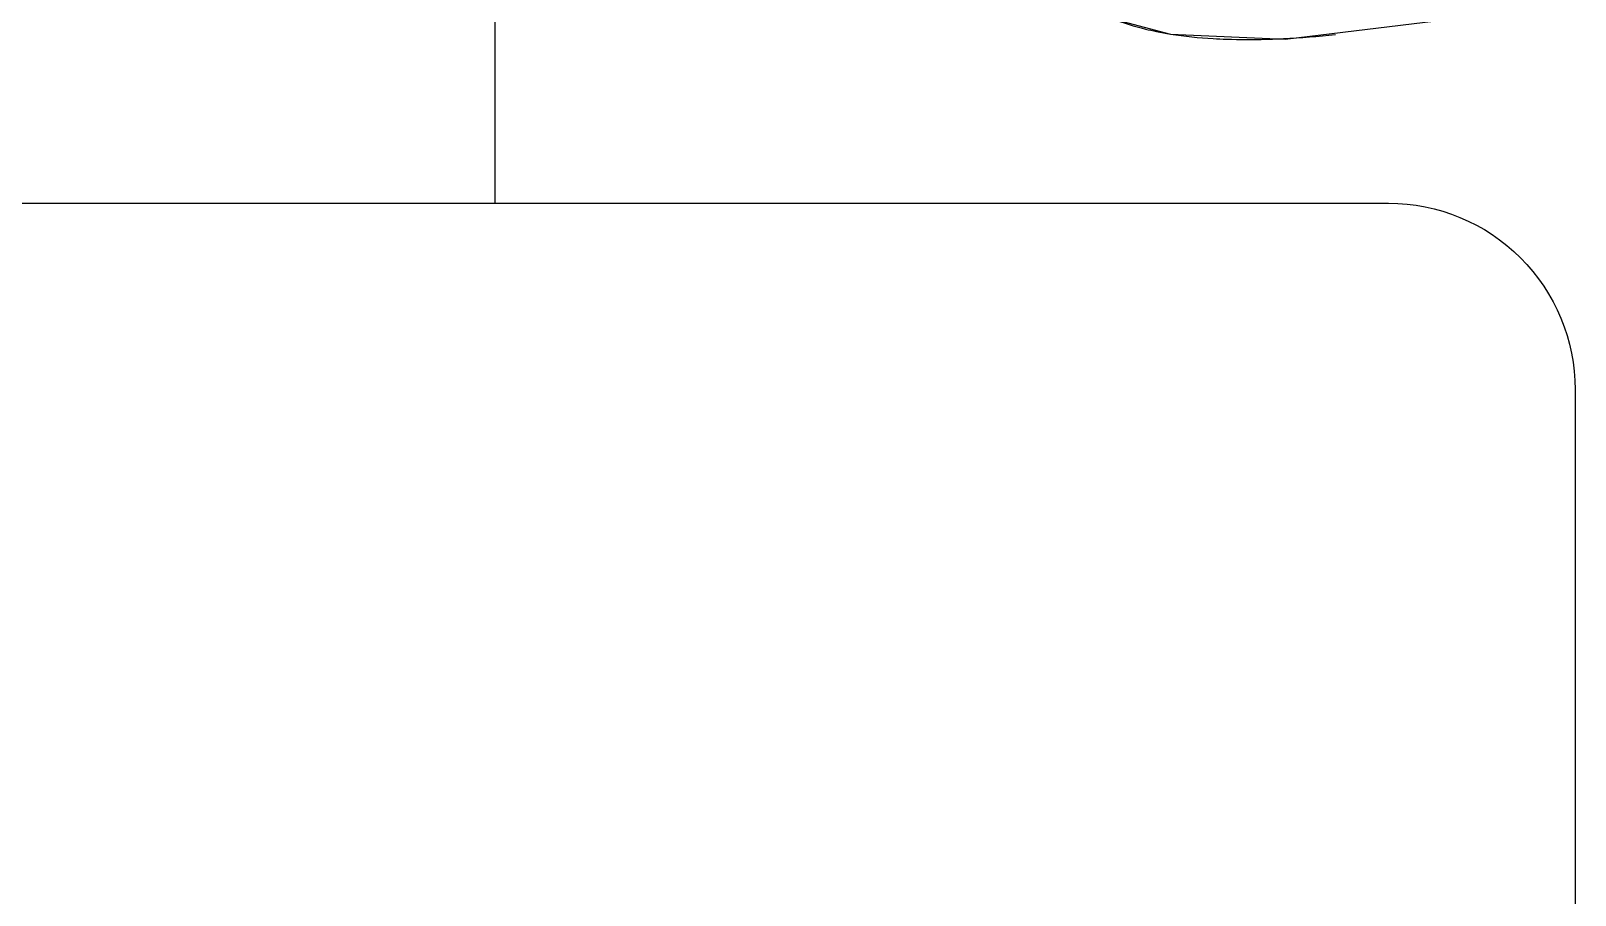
# Model space of a CAD drawing. Header units: millimetres. Extents: x 789 to 15176, y 607 to 3602.
# Drawn here: x 10894 to 11722, y 2115 to 2578 of the extents above; entities that cross this region are included whole.
import ezdxf

# ---------------------------------------------------------------- set-up
doc = ezdxf.new("R2010")
doc.units = ezdxf.units.MM
doc.layers.add('ASSEM_MEMBER_1', color=7, linetype='Continuous')

msp = doc.modelspace()

# ---------------------------------------------------------------- linework, layer by layer
msp.add_line((11142.93, 2485.93), (11142.93, 2730.45))
msp.add_lwpolyline([(10356.98, 2485.93), (11621.94, 2485.93, -0.414214), (11721.94, 2385.93), (11721.94, 1212.68, -0.414214), (11621.94, 1112.68), (10356.98, 1112.68, -0.414214), (10256.98, 1212.68), (10256.98, 2385.93, -0.414214)], format="xyb", close=True)
at = {"layer": 'ASSEM_MEMBER_1', "color": 7, "linetype": 'Continuous'}
msp.add_line((11566.47, 2573.95), (11659.27, 2585.17), dxfattribs=at)
msp.add_lwpolyline([(11474.1, 2584.8), (11504.98, 2576.54), (11566.47, 2573.95)], dxfattribs=at)
for points, knots in [([(11474.18, 2584.77), (11479.82, 2582.55), (11487.58, 2580.15), (11495.48, 2578.39), (11497.46, 2577.99)], [0, 0, 0, 0, 0.749296, 1, 1, 1, 1]), ([(11497.46, 2577.99), (11499.96, 2577.48), (11510.03, 2575.65), (11520.24, 2574.64), (11527.92, 2574.19)], [0, 0, 0, 0, 0.248797, 1, 1, 1, 1]), ([(11556.27, 2573.84), (11559.35, 2573.93), (11571.75, 2574.41), (11584.12, 2575.38), (11593.39, 2576.31)], [0, 0, 0, 0, 0.248774, 1, 1, 1, 1]), ([(11527.92, 2574.19), (11530.26, 2574.06), (11539.71, 2573.63), (11549.17, 2573.65), (11556.27, 2573.84)], [0, 0, 0, 0, 0.248848, 1, 1, 1, 1])]:
    msp.add_open_spline(points, degree=3, knots=knots, dxfattribs=at)

doc.saveas('drawing.dxf')
